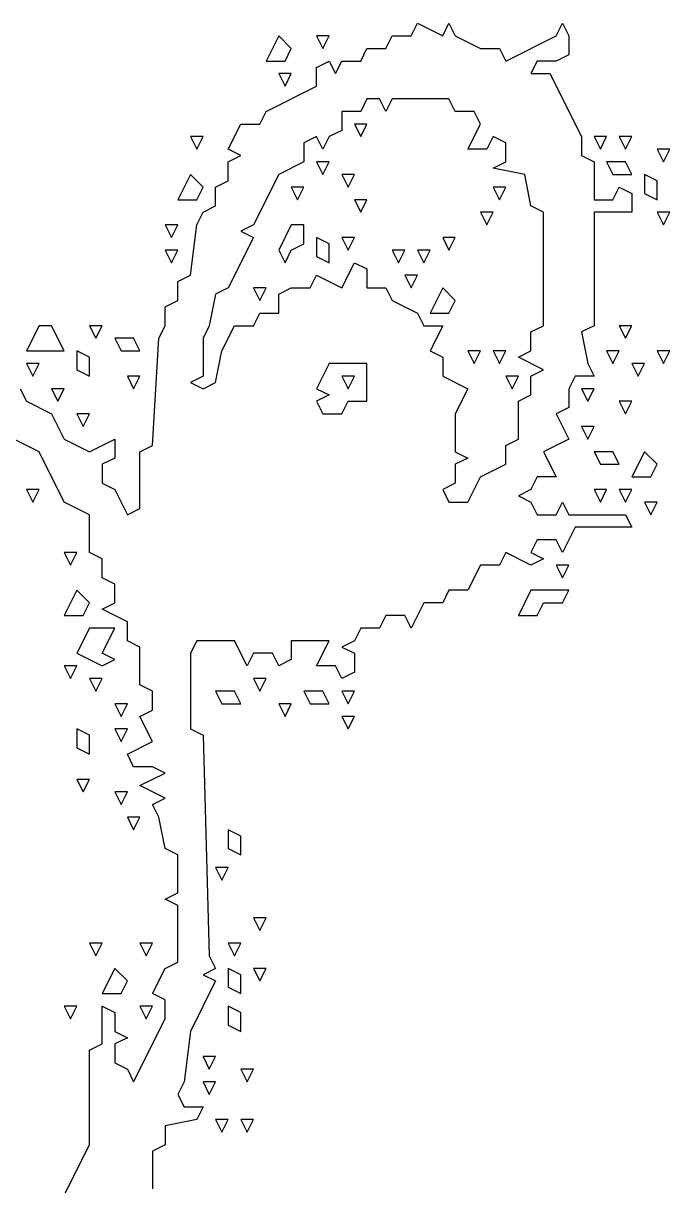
# Model space of a CAD drawing. Extents: x 2 to 124, y 0 to 170.
# Drawn here: x 70.71 to 78.96, y 104.92 to 119.77 of the extents above; entities that cross this region are included whole.
import ezdxf

# ---------------------------------------------------------------- set-up
doc = ezdxf.new("R2010")
doc.units = 0
doc.layers.add('Layer0', color=7, linetype='Continuous')

msp = doc.modelspace()

# ---------------------------------------------------------------- linework, layer by layer
at = {"layer": 'Layer0', "color": 5, "linetype": 'CONTINUOUS'}
for p, q in [((75.66288, 119.6117, 0.1), (75.74337, 119.7727, 0.1)), ((75.74337, 119.7727, 0.1), (76.06534, 119.6117, 0.1)), ((76.06534, 119.6117, 0.1), (76.14583, 119.7727, 0.1)), ((76.14583, 119.7727, 0.1), (76.22633, 119.6117, 0.1)), ((77.5142, 119.6117, 0.1), (77.5947, 119.7727, 0.1)), ((77.5947, 119.7727, 0.1), (77.67519, 119.6117, 0.1)), ((73.97254, 119.6117, 0.1), (73.81155, 119.2898, 0.1)), ((74.13352, 119.4508, 0.1), (73.97254, 119.6117, 0.1)), ((74.45549, 119.6117, 0.1), (74.53598, 119.4508, 0.1)), ((74.61648, 119.6117, 0.1), (74.45549, 119.6117, 0.1)), ((74.53598, 119.4508, 0.1), (74.61648, 119.6117, 0.1)), ((75.34091, 119.4508, 0.1), (75.4214, 119.6117, 0.1)), ((75.4214, 119.6117, 0.1), (75.66288, 119.6117, 0.1)), ((76.22633, 119.6117, 0.1), (76.5483, 119.4508, 0.1)), ((76.87027, 119.2898, 0.1), (77.5142, 119.6117, 0.1)), ((77.67519, 119.6117, 0.1), (77.67519, 119.3703, 0.1)), ((74.05303, 119.2898, 0.1), (74.13352, 119.4508, 0.1)), ((75.01894, 119.2898, 0.1), (75.09943, 119.4508, 0.1)), ((75.09943, 119.4508, 0.1), (75.34091, 119.4508, 0.1)), ((76.5483, 119.4508, 0.1), (76.78977, 119.4508, 0.1)), ((76.78977, 119.4508, 0.1), (76.87027, 119.2898, 0.1)), ((73.81155, 119.2898, 0.1), (74.05303, 119.2898, 0.1)), ((74.45549, 119.2093, 0.1), (74.61648, 119.2898, 0.1)), ((74.61648, 119.2898, 0.1), (74.69697, 119.1288, 0.1)), ((74.69697, 119.1288, 0.1), (74.77746, 119.2898, 0.1)), ((74.77746, 119.2898, 0.1), (75.01894, 119.2898, 0.1)), ((77.27273, 119.2898, 0.1), (77.19223, 119.1288, 0.1)), ((77.5142, 119.2898, 0.1), (77.27273, 119.2898, 0.1)), ((77.67519, 119.3703, 0.1), (77.5142, 119.2898, 0.1)), ((73.97254, 119.1288, 0.1), (74.05303, 118.9678, 0.1)), ((74.13352, 119.1288, 0.1), (73.97254, 119.1288, 0.1)), ((74.05303, 118.9678, 0.1), (74.13352, 119.1288, 0.1)), ((74.45549, 118.9678, 0.1), (74.45549, 119.2093, 0.1)), ((77.19223, 119.1288, 0.1), (77.43371, 119.1288, 0.1)), ((77.43371, 119.1288, 0.1), (77.83617, 118.3239, 0.1)), ((73.81155, 118.6458, 0.1), (74.45549, 118.9678, 0.1)), ((75.09943, 118.8068, 0.1), (75.01894, 118.6458, 0.1)), ((75.26042, 118.8068, 0.1), (75.09943, 118.8068, 0.1)), ((75.34091, 118.6458, 0.1), (75.26042, 118.8068, 0.1)), ((75.4214, 118.8068, 0.1), (75.34091, 118.6458, 0.1)), ((76.14583, 118.8068, 0.1), (75.4214, 118.8068, 0.1)), ((76.22633, 118.6458, 0.1), (76.14583, 118.8068, 0.1)), ((73.73106, 118.4848, 0.1), (73.81155, 118.6458, 0.1)), ((75.01894, 118.6458, 0.1), (74.77746, 118.6458, 0.1)), ((74.77746, 118.6458, 0.1), (74.77746, 118.4044, 0.1)), ((76.4678, 118.6458, 0.1), (76.22633, 118.6458, 0.1)), ((76.5483, 118.4848, 0.1), (76.4678, 118.6458, 0.1)), ((73.3286, 118.1629, 0.1), (73.48958, 118.4848, 0.1)), ((73.48958, 118.4848, 0.1), (73.73106, 118.4848, 0.1)), ((74.77746, 118.4044, 0.1), (74.61648, 118.3239, 0.1)), ((74.93845, 118.4848, 0.1), (75.01894, 118.3239, 0.1)), ((75.09943, 118.4848, 0.1), (74.93845, 118.4848, 0.1)), ((75.01894, 118.3239, 0.1), (75.09943, 118.4848, 0.1)), ((76.38731, 118.1629, 0.1), (76.5483, 118.4848, 0.1)), ((72.84564, 118.3239, 0.1), (72.92614, 118.1629, 0.1)), ((73.00663, 118.3239, 0.1), (72.84564, 118.3239, 0.1)), ((72.92614, 118.1629, 0.1), (73.00663, 118.3239, 0.1)), ((74.45549, 118.3239, 0.1), (74.29451, 118.2434, 0.1)), ((74.29451, 118.2434, 0.1), (74.29451, 118.0019, 0.1)), ((74.53598, 118.1629, 0.1), (74.45549, 118.3239, 0.1)), ((74.61648, 118.3239, 0.1), (74.53598, 118.1629, 0.1)), ((76.70928, 118.3239, 0.1), (76.62879, 118.1629, 0.1)), ((76.87027, 118.2434, 0.1), (76.70928, 118.3239, 0.1)), ((76.87027, 118.0019, 0.1), (76.87027, 118.2434, 0.1)), ((77.83617, 118.3239, 0.1), (77.83617, 118.0824, 0.1)), ((77.99716, 118.3239, 0.1), (78.07765, 118.1629, 0.1)), ((78.15814, 118.3239, 0.1), (77.99716, 118.3239, 0.1)), ((78.07765, 118.1629, 0.1), (78.15814, 118.3239, 0.1)), ((78.31913, 118.3239, 0.1), (78.39962, 118.1629, 0.1)), ((78.48011, 118.3239, 0.1), (78.31913, 118.3239, 0.1)), ((78.39962, 118.1629, 0.1), (78.48011, 118.3239, 0.1)), ((73.48958, 118.0824, 0.1), (73.3286, 118.1629, 0.1)), ((73.3286, 118.0019, 0.1), (73.48958, 118.0824, 0.1)), ((76.62879, 118.1629, 0.1), (76.38731, 118.1629, 0.1)), ((77.83617, 118.0824, 0.1), (77.99716, 118.0019, 0.1)), ((78.80208, 118.1629, 0.1), (78.88258, 118.0019, 0.1)), ((78.96307, 118.1629, 0.1), (78.80208, 118.1629, 0.1)), ((78.88258, 118.0019, 0.1), (78.96307, 118.1629, 0.1)), ((73.3286, 117.7604, 0.1), (73.3286, 118.0019, 0.1)), ((74.29451, 118.0019, 0.1), (73.97254, 117.8409, 0.1)), ((74.45549, 118.0019, 0.1), (74.53598, 117.8409, 0.1)), ((74.61648, 118.0019, 0.1), (74.45549, 118.0019, 0.1)), ((74.53598, 117.8409, 0.1), (74.61648, 118.0019, 0.1)), ((76.70928, 117.9214, 0.1), (76.87027, 118.0019, 0.1)), ((77.11174, 117.8409, 0.1), (76.70928, 117.9214, 0.1)), ((77.99716, 118.0019, 0.1), (77.99716, 117.5189, 0.1)), ((78.15814, 118.0019, 0.1), (78.23864, 117.8409, 0.1)), ((78.39962, 118.0019, 0.1), (78.15814, 118.0019, 0.1)), ((78.48011, 117.8409, 0.1), (78.39962, 118.0019, 0.1)), ((72.84564, 117.8409, 0.1), (72.68466, 117.5189, 0.1)), ((73.00663, 117.6799, 0.1), (72.84564, 117.8409, 0.1)), ((73.97254, 117.8409, 0.1), (73.65057, 117.197, 0.1)), ((74.77746, 117.8409, 0.1), (74.85795, 117.6799, 0.1)), ((74.93845, 117.8409, 0.1), (74.77746, 117.8409, 0.1)), ((74.85795, 117.6799, 0.1), (74.93845, 117.8409, 0.1)), ((77.19223, 117.4384, 0.1), (77.11174, 117.8409, 0.1)), ((78.23864, 117.8409, 0.1), (78.48011, 117.8409, 0.1)), ((78.6411, 117.8409, 0.1), (78.6411, 117.5994, 0.1)), ((78.80208, 117.7604, 0.1), (78.6411, 117.8409, 0.1)), ((72.92614, 117.5189, 0.1), (73.00663, 117.6799, 0.1)), ((73.16761, 117.6799, 0.1), (73.3286, 117.7604, 0.1)), ((73.16761, 117.4384, 0.1), (73.16761, 117.6799, 0.1)), ((74.13352, 117.6799, 0.1), (74.21402, 117.5189, 0.1)), ((74.29451, 117.6799, 0.1), (74.13352, 117.6799, 0.1)), ((74.21402, 117.5189, 0.1), (74.29451, 117.6799, 0.1)), ((76.70928, 117.6799, 0.1), (76.78977, 117.5189, 0.1)), ((76.87027, 117.6799, 0.1), (76.70928, 117.6799, 0.1)), ((76.78977, 117.5189, 0.1), (76.87027, 117.6799, 0.1)), ((78.23864, 117.5189, 0.1), (78.31913, 117.6799, 0.1)), ((78.31913, 117.6799, 0.1), (78.48011, 117.5994, 0.1)), ((78.80208, 117.5189, 0.1), (78.80208, 117.7604, 0.1)), ((72.68466, 117.5189, 0.1), (72.92614, 117.5189, 0.1)), ((74.93845, 117.5189, 0.1), (75.01894, 117.358, 0.1)), ((75.09943, 117.5189, 0.1), (74.93845, 117.5189, 0.1)), ((75.01894, 117.358, 0.1), (75.09943, 117.5189, 0.1)), ((77.99716, 117.5189, 0.1), (78.23864, 117.5189, 0.1)), ((78.48011, 117.5994, 0.1), (78.48011, 117.358, 0.1)), ((78.6411, 117.5994, 0.1), (78.80208, 117.5189, 0.1)), ((72.92614, 117.197, 0.1), (73.00663, 117.358, 0.1)), ((73.00663, 117.358, 0.1), (73.16761, 117.4384, 0.1)), ((76.5483, 117.358, 0.1), (76.62879, 117.197, 0.1)), ((76.70928, 117.358, 0.1), (76.5483, 117.358, 0.1)), ((76.62879, 117.197, 0.1), (76.70928, 117.358, 0.1)), ((77.35322, 117.358, 0.1), (77.19223, 117.4384, 0.1)), ((77.35322, 115.9091, 0.1), (77.35322, 117.358, 0.1)), ((78.48011, 117.358, 0.1), (77.99716, 117.358, 0.1)), ((77.99716, 117.358, 0.1), (77.99716, 115.9091, 0.1)), ((78.80208, 117.358, 0.1), (78.88258, 117.197, 0.1)), ((78.96307, 117.358, 0.1), (78.80208, 117.358, 0.1)), ((78.88258, 117.197, 0.1), (78.96307, 117.358, 0.1)), ((72.52367, 117.197, 0.1), (72.60417, 117.036, 0.1)), ((72.68466, 117.197, 0.1), (72.52367, 117.197, 0.1)), ((72.60417, 117.036, 0.1), (72.68466, 117.197, 0.1)), ((72.84564, 116.553, 0.1), (72.92614, 117.197, 0.1)), ((73.65057, 117.197, 0.1), (73.48958, 117.1165, 0.1)), ((74.13352, 117.197, 0.1), (73.97254, 116.875, 0.1)), ((74.29451, 117.197, 0.1), (74.13352, 117.197, 0.1)), ((74.29451, 116.9555, 0.1), (74.29451, 117.197, 0.1)), ((73.65057, 117.036, 0.1), (73.3286, 116.392, 0.1)), ((73.48958, 117.1165, 0.1), (73.65057, 117.036, 0.1)), ((74.45549, 117.036, 0.1), (74.45549, 116.7945, 0.1)), ((74.61648, 116.9555, 0.1), (74.45549, 117.036, 0.1)), ((74.77746, 117.036, 0.1), (74.85795, 116.875, 0.1)), ((74.93845, 117.036, 0.1), (74.77746, 117.036, 0.1)), ((74.85795, 116.875, 0.1), (74.93845, 117.036, 0.1)), ((76.06534, 117.036, 0.1), (76.14583, 116.875, 0.1)), ((76.22633, 117.036, 0.1), (76.06534, 117.036, 0.1)), ((76.14583, 116.875, 0.1), (76.22633, 117.036, 0.1)), ((74.13352, 116.875, 0.1), (74.29451, 116.9555, 0.1)), ((74.61648, 116.714, 0.1), (74.61648, 116.9555, 0.1)), ((72.52367, 116.875, 0.1), (72.60417, 116.714, 0.1)), ((72.68466, 116.875, 0.1), (72.52367, 116.875, 0.1)), ((72.60417, 116.714, 0.1), (72.68466, 116.875, 0.1)), ((73.97254, 116.875, 0.1), (74.05303, 116.714, 0.1)), ((74.05303, 116.714, 0.1), (74.13352, 116.875, 0.1)), ((74.45549, 116.7945, 0.1), (74.61648, 116.714, 0.1)), ((75.4214, 116.875, 0.1), (75.50189, 116.714, 0.1)), ((75.58239, 116.875, 0.1), (75.4214, 116.875, 0.1)), ((75.50189, 116.714, 0.1), (75.58239, 116.875, 0.1)), ((75.74337, 116.875, 0.1), (75.82386, 116.714, 0.1)), ((75.90436, 116.875, 0.1), (75.74337, 116.875, 0.1)), ((75.82386, 116.714, 0.1), (75.90436, 116.875, 0.1)), ((74.77746, 116.392, 0.1), (74.93845, 116.714, 0.1)), ((74.93845, 116.714, 0.1), (75.09943, 116.6335, 0.1)), ((75.09943, 116.6335, 0.1), (75.09943, 116.392, 0.1)), ((72.68466, 116.4725, 0.1), (72.84564, 116.553, 0.1)), ((72.68466, 116.2311, 0.1), (72.68466, 116.4725, 0.1)), ((74.375, 116.392, 0.1), (74.45549, 116.553, 0.1)), ((74.45549, 116.553, 0.1), (74.77746, 116.392, 0.1)), ((75.58239, 116.553, 0.1), (75.66288, 116.392, 0.1)), ((75.74337, 116.553, 0.1), (75.58239, 116.553, 0.1)), ((75.66288, 116.392, 0.1), (75.74337, 116.553, 0.1)), ((73.16761, 116.3116, 0.1), (73.08712, 115.9091, 0.1)), ((73.3286, 116.392, 0.1), (73.16761, 116.3116, 0.1)), ((73.65057, 116.392, 0.1), (73.73106, 116.2311, 0.1)), ((73.81155, 116.392, 0.1), (73.65057, 116.392, 0.1)), ((73.73106, 116.2311, 0.1), (73.81155, 116.392, 0.1)), ((73.97254, 116.3116, 0.1), (74.13352, 116.392, 0.1)), ((73.97254, 116.0701, 0.1), (73.97254, 116.3116, 0.1)), ((74.13352, 116.392, 0.1), (74.375, 116.392, 0.1)), ((75.09943, 116.392, 0.1), (75.34091, 116.392, 0.1)), ((75.34091, 116.392, 0.1), (75.4214, 116.2311, 0.1)), ((76.06534, 116.392, 0.1), (75.90436, 116.0701, 0.1)), ((76.22633, 116.2311, 0.1), (76.06534, 116.392, 0.1)), ((72.52367, 116.1506, 0.1), (72.68466, 116.2311, 0.1)), ((72.52367, 115.9091, 0.1), (72.52367, 116.1506, 0.1)), ((75.4214, 116.2311, 0.1), (75.74337, 116.0701, 0.1)), ((76.14583, 116.0701, 0.1), (76.22633, 116.2311, 0.1)), ((73.65057, 115.9091, 0.1), (73.73106, 116.0701, 0.1)), ((73.73106, 116.0701, 0.1), (73.97254, 116.0701, 0.1)), ((75.74337, 116.0701, 0.1), (75.82386, 115.9091, 0.1)), ((75.90436, 116.0701, 0.1), (76.14583, 116.0701, 0.1)), ((70.91383, 115.9091, 0.1), (70.75284, 115.5871, 0.1)), ((71.07481, 115.9091, 0.1), (70.91383, 115.9091, 0.1)), ((71.2358, 115.5871, 0.1), (71.07481, 115.9091, 0.1)), ((71.55777, 115.9091, 0.1), (71.63826, 115.7481, 0.1)), ((71.71875, 115.9091, 0.1), (71.55777, 115.9091, 0.1)), ((71.63826, 115.7481, 0.1), (71.71875, 115.9091, 0.1)), ((72.44318, 115.7481, 0.1), (72.52367, 115.9091, 0.1)), ((73.08712, 115.9091, 0.1), (73.00663, 115.7481, 0.1)), ((73.24811, 115.5871, 0.1), (73.40909, 115.9091, 0.1)), ((73.40909, 115.9091, 0.1), (73.65057, 115.9091, 0.1)), ((75.82386, 115.9091, 0.1), (76.06534, 115.9091, 0.1)), ((76.06534, 115.9091, 0.1), (75.90436, 115.5871, 0.1)), ((77.19223, 115.8286, 0.1), (77.35322, 115.9091, 0.1)), ((77.99716, 115.9091, 0.1), (77.83617, 115.8286, 0.1)), ((78.31913, 115.9091, 0.1), (78.39962, 115.7481, 0.1)), ((78.48011, 115.9091, 0.1), (78.31913, 115.9091, 0.1)), ((78.39962, 115.7481, 0.1), (78.48011, 115.9091, 0.1)), ((71.87973, 115.7481, 0.1), (71.96023, 115.5871, 0.1)), ((72.12121, 115.7481, 0.1), (71.87973, 115.7481, 0.1)), ((72.2017, 115.5871, 0.1), (72.12121, 115.7481, 0.1)), ((72.36269, 114.3797, 0.1), (72.44318, 115.7481, 0.1)), ((73.00663, 115.7481, 0.1), (73.00663, 115.2652, 0.1)), ((77.19223, 115.5871, 0.1), (77.19223, 115.8286, 0.1)), ((77.83617, 115.8286, 0.1), (77.91667, 115.4261, 0.1)), ((70.75284, 115.5871, 0.1), (71.2358, 115.5871, 0.1)), ((71.39678, 115.5871, 0.1), (71.39678, 115.3456, 0.1)), ((71.55777, 115.5066, 0.1), (71.39678, 115.5871, 0.1)), ((71.96023, 115.5871, 0.1), (72.2017, 115.5871, 0.1)), ((73.16761, 115.1847, 0.1), (73.24811, 115.5871, 0.1)), ((75.90436, 115.5871, 0.1), (76.06534, 115.5066, 0.1)), ((76.38731, 115.5871, 0.1), (76.4678, 115.4261, 0.1)), ((76.5483, 115.5871, 0.1), (76.38731, 115.5871, 0.1)), ((76.4678, 115.4261, 0.1), (76.5483, 115.5871, 0.1)), ((76.70928, 115.5871, 0.1), (76.78977, 115.4261, 0.1)), ((76.87027, 115.5871, 0.1), (76.70928, 115.5871, 0.1)), ((76.78977, 115.4261, 0.1), (76.87027, 115.5871, 0.1)), ((77.03125, 115.5066, 0.1), (77.19223, 115.5871, 0.1)), ((78.15814, 115.5871, 0.1), (78.23864, 115.4261, 0.1)), ((78.31913, 115.5871, 0.1), (78.15814, 115.5871, 0.1)), ((78.23864, 115.4261, 0.1), (78.31913, 115.5871, 0.1)), ((78.80208, 115.5871, 0.1), (78.88258, 115.4261, 0.1)), ((78.96307, 115.5871, 0.1), (78.80208, 115.5871, 0.1)), ((78.88258, 115.4261, 0.1), (78.96307, 115.5871, 0.1)), ((70.75284, 115.4261, 0.1), (70.83333, 115.2652, 0.1)), ((70.91383, 115.4261, 0.1), (70.75284, 115.4261, 0.1)), ((70.83333, 115.2652, 0.1), (70.91383, 115.4261, 0.1)), ((71.55777, 115.2652, 0.1), (71.55777, 115.5066, 0.1)), ((74.61648, 115.4261, 0.1), (74.45549, 115.1042, 0.1)), ((75.09943, 115.4261, 0.1), (74.61648, 115.4261, 0.1)), ((75.09943, 114.9432, 0.1), (75.09943, 115.4261, 0.1)), ((76.06534, 115.5066, 0.1), (76.06534, 115.2652, 0.1)), ((77.35322, 115.3456, 0.1), (77.03125, 115.5066, 0.1)), ((77.91667, 115.4261, 0.1), (77.99716, 115.2652, 0.1)), ((78.48011, 115.4261, 0.1), (78.56061, 115.2652, 0.1)), ((78.6411, 115.4261, 0.1), (78.48011, 115.4261, 0.1)), ((78.56061, 115.2652, 0.1), (78.6411, 115.4261, 0.1)), ((71.39678, 115.3456, 0.1), (71.55777, 115.2652, 0.1)), ((72.04072, 115.2652, 0.1), (72.12121, 115.1042, 0.1)), ((72.2017, 115.2652, 0.1), (72.04072, 115.2652, 0.1)), ((72.12121, 115.1042, 0.1), (72.2017, 115.2652, 0.1)), ((73.00663, 115.2652, 0.1), (72.84564, 115.1847, 0.1)), ((74.77746, 115.2652, 0.1), (74.85795, 115.1042, 0.1)), ((74.93845, 115.2652, 0.1), (74.77746, 115.2652, 0.1)), ((74.85795, 115.1042, 0.1), (74.93845, 115.2652, 0.1)), ((76.06534, 115.2652, 0.1), (76.38731, 115.1042, 0.1)), ((76.87027, 115.2652, 0.1), (76.95076, 115.1042, 0.1)), ((77.03125, 115.2652, 0.1), (76.87027, 115.2652, 0.1)), ((76.95076, 115.1042, 0.1), (77.03125, 115.2652, 0.1)), ((77.19223, 115.2652, 0.1), (77.35322, 115.3456, 0.1)), ((77.19223, 115.0237, 0.1), (77.19223, 115.2652, 0.1)), ((77.75568, 115.2652, 0.1), (77.67519, 115.1042, 0.1)), ((77.99716, 115.2652, 0.1), (77.75568, 115.2652, 0.1)), ((70.67235, 115.1042, 0.1), (70.75284, 114.9432, 0.1)), ((71.07481, 115.1042, 0.1), (71.1553, 114.9432, 0.1)), ((71.2358, 115.1042, 0.1), (71.07481, 115.1042, 0.1)), ((71.1553, 114.9432, 0.1), (71.2358, 115.1042, 0.1)), ((72.84564, 115.1847, 0.1), (73.00663, 115.1042, 0.1)), ((73.00663, 115.1042, 0.1), (73.16761, 115.1847, 0.1)), ((74.45549, 115.1042, 0.1), (74.61648, 115.0237, 0.1)), ((76.38731, 115.1042, 0.1), (76.22633, 114.7822, 0.1)), ((77.67519, 115.1042, 0.1), (77.67519, 114.8627, 0.1)), ((77.83617, 115.1042, 0.1), (77.91667, 114.9432, 0.1)), ((77.99716, 115.1042, 0.1), (77.83617, 115.1042, 0.1)), ((77.91667, 114.9432, 0.1), (77.99716, 115.1042, 0.1)), ((74.61648, 115.0237, 0.1), (74.45549, 114.9432, 0.1)), ((77.03125, 114.9432, 0.1), (77.19223, 115.0237, 0.1)), ((70.75284, 114.9432, 0.1), (71.07481, 114.7822, 0.1)), ((74.45549, 114.9432, 0.1), (74.53598, 114.7822, 0.1)), ((74.77746, 114.7822, 0.1), (74.85795, 114.9432, 0.1)), ((74.85795, 114.9432, 0.1), (75.09943, 114.9432, 0.1)), ((77.03125, 114.4602, 0.1), (77.03125, 114.9432, 0.1)), ((77.67519, 114.8627, 0.1), (77.5142, 114.7822, 0.1)), ((78.31913, 114.9432, 0.1), (78.39962, 114.7822, 0.1)), ((78.48011, 114.9432, 0.1), (78.31913, 114.9432, 0.1)), ((78.39962, 114.7822, 0.1), (78.48011, 114.9432, 0.1)), ((71.07481, 114.7822, 0.1), (71.2358, 114.4602, 0.1)), ((71.39678, 114.7822, 0.1), (71.47727, 114.6212, 0.1)), ((71.55777, 114.7822, 0.1), (71.39678, 114.7822, 0.1)), ((71.47727, 114.6212, 0.1), (71.55777, 114.7822, 0.1)), ((74.53598, 114.7822, 0.1), (74.77746, 114.7822, 0.1)), ((76.22633, 114.7822, 0.1), (76.22633, 114.2992, 0.1)), ((77.5142, 114.7822, 0.1), (77.67519, 114.4602, 0.1)), ((77.83617, 114.6212, 0.1), (77.91667, 114.4602, 0.1)), ((77.99716, 114.6212, 0.1), (77.83617, 114.6212, 0.1)), ((77.91667, 114.4602, 0.1), (77.99716, 114.6212, 0.1)), ((70.91383, 114.2992, 0.1), (70.59186, 114.4602, 0.1)), ((71.2358, 114.4602, 0.1), (71.55777, 114.2992, 0.1)), ((71.55777, 114.2992, 0.1), (71.87973, 114.4602, 0.1)), ((71.87973, 114.4602, 0.1), (71.87973, 114.2188, 0.1)), ((72.2017, 114.2992, 0.1), (72.36269, 114.3797, 0.1)), ((76.87027, 114.3797, 0.1), (77.03125, 114.4602, 0.1)), ((76.87027, 114.1383, 0.1), (76.87027, 114.3797, 0.1)), ((77.67519, 114.4602, 0.1), (77.35322, 114.2992, 0.1)), ((71.2358, 113.6553, 0.1), (70.91383, 114.2992, 0.1)), ((71.87973, 114.2188, 0.1), (71.71875, 114.1383, 0.1)), ((72.2017, 113.5748, 0.1), (72.2017, 114.2992, 0.1)), ((76.22633, 114.2992, 0.1), (76.38731, 114.2188, 0.1)), ((76.38731, 114.2188, 0.1), (76.22633, 114.1383, 0.1)), ((77.35322, 114.2992, 0.1), (77.5142, 113.9773, 0.1)), ((77.99716, 114.2992, 0.1), (78.07765, 114.1383, 0.1)), ((78.23864, 114.2992, 0.1), (77.99716, 114.2992, 0.1)), ((78.31913, 114.1383, 0.1), (78.23864, 114.2992, 0.1)), ((78.6411, 114.2992, 0.1), (78.48011, 113.9773, 0.1)), ((78.80208, 114.1383, 0.1), (78.6411, 114.2992, 0.1)), ((71.71875, 114.1383, 0.1), (71.71875, 113.8968, 0.1)), ((76.22633, 114.1383, 0.1), (76.22633, 113.8968, 0.1)), ((76.5483, 113.9773, 0.1), (76.87027, 114.1383, 0.1)), ((78.07765, 114.1383, 0.1), (78.31913, 114.1383, 0.1)), ((78.72159, 113.9773, 0.1), (78.80208, 114.1383, 0.1)), ((76.38731, 113.6553, 0.1), (76.5483, 113.9773, 0.1)), ((77.27273, 113.9773, 0.1), (77.19223, 113.8163, 0.1)), ((77.5142, 113.9773, 0.1), (77.27273, 113.9773, 0.1)), ((78.48011, 113.9773, 0.1), (78.72159, 113.9773, 0.1)), ((70.75284, 113.8163, 0.1), (70.83333, 113.6553, 0.1)), ((70.91383, 113.8163, 0.1), (70.75284, 113.8163, 0.1)), ((70.83333, 113.6553, 0.1), (70.91383, 113.8163, 0.1)), ((71.71875, 113.8968, 0.1), (71.87973, 113.8163, 0.1)), ((71.87973, 113.8163, 0.1), (72.04072, 113.4943, 0.1)), ((76.22633, 113.8968, 0.1), (76.06534, 113.8163, 0.1)), ((76.06534, 113.8163, 0.1), (76.14583, 113.6553, 0.1)), ((77.19223, 113.8163, 0.1), (77.03125, 113.7358, 0.1)), ((77.99716, 113.8163, 0.1), (78.07765, 113.6553, 0.1)), ((78.15814, 113.8163, 0.1), (77.99716, 113.8163, 0.1)), ((78.07765, 113.6553, 0.1), (78.15814, 113.8163, 0.1)), ((78.31913, 113.8163, 0.1), (78.39962, 113.6553, 0.1)), ((78.48011, 113.8163, 0.1), (78.31913, 113.8163, 0.1)), ((78.39962, 113.6553, 0.1), (78.48011, 113.8163, 0.1)), ((71.55777, 113.4943, 0.1), (71.2358, 113.6553, 0.1)), ((76.14583, 113.6553, 0.1), (76.38731, 113.6553, 0.1)), ((77.03125, 113.7358, 0.1), (77.19223, 113.6553, 0.1)), ((77.19223, 113.6553, 0.1), (77.27273, 113.4943, 0.1)), ((77.5142, 113.4943, 0.1), (77.5947, 113.6553, 0.1)), ((77.5947, 113.6553, 0.1), (77.67519, 113.4943, 0.1)), ((78.6411, 113.6553, 0.1), (78.72159, 113.4943, 0.1)), ((78.80208, 113.6553, 0.1), (78.6411, 113.6553, 0.1)), ((78.72159, 113.4943, 0.1), (78.80208, 113.6553, 0.1)), ((71.55777, 113.0114, 0.1), (71.55777, 113.4943, 0.1)), ((72.04072, 113.4943, 0.1), (72.2017, 113.5748, 0.1)), ((77.27273, 113.4943, 0.1), (77.5142, 113.4943, 0.1)), ((77.67519, 113.4943, 0.1), (78.39962, 113.4943, 0.1)), ((78.39962, 113.4943, 0.1), (78.48011, 113.3333, 0.1)), ((77.75568, 113.3333, 0.1), (77.5947, 113.0114, 0.1)), ((78.48011, 113.3333, 0.1), (77.75568, 113.3333, 0.1)), ((77.27273, 113.1723, 0.1), (77.19223, 113.0114, 0.1)), ((77.5142, 113.1723, 0.1), (77.27273, 113.1723, 0.1)), ((77.5947, 113.0114, 0.1), (77.5142, 113.1723, 0.1)), ((71.2358, 113.0114, 0.1), (71.31629, 112.8504, 0.1)), ((71.39678, 113.0114, 0.1), (71.2358, 113.0114, 0.1)), ((71.31629, 112.8504, 0.1), (71.39678, 113.0114, 0.1)), ((71.71875, 112.9309, 0.1), (71.55777, 113.0114, 0.1)), ((71.71875, 112.6894, 0.1), (71.71875, 112.9309, 0.1)), ((76.87027, 113.0114, 0.1), (76.78977, 112.8504, 0.1)), ((77.19223, 112.8504, 0.1), (76.87027, 113.0114, 0.1)), ((77.19223, 113.0114, 0.1), (77.35322, 112.9309, 0.1)), ((77.35322, 112.9309, 0.1), (77.19223, 112.8504, 0.1)), ((76.5483, 112.8504, 0.1), (76.38731, 112.5284, 0.1)), ((76.78977, 112.8504, 0.1), (76.5483, 112.8504, 0.1)), ((77.5142, 112.8504, 0.1), (77.5947, 112.6894, 0.1)), ((77.67519, 112.8504, 0.1), (77.5142, 112.8504, 0.1)), ((77.5947, 112.6894, 0.1), (77.67519, 112.8504, 0.1)), ((71.87973, 112.6089, 0.1), (71.71875, 112.6894, 0.1)), ((71.87973, 112.3674, 0.1), (71.87973, 112.6089, 0.1)), ((71.39678, 112.5284, 0.1), (71.2358, 112.2064, 0.1)), ((71.55777, 112.3674, 0.1), (71.39678, 112.5284, 0.1)), ((76.14583, 112.5284, 0.1), (76.06534, 112.3674, 0.1)), ((76.38731, 112.5284, 0.1), (76.14583, 112.5284, 0.1)), ((77.19223, 112.5284, 0.1), (77.03125, 112.2064, 0.1)), ((77.67519, 112.5284, 0.1), (77.19223, 112.5284, 0.1)), ((77.5947, 112.3674, 0.1), (77.67519, 112.5284, 0.1)), ((71.47727, 112.2064, 0.1), (71.55777, 112.3674, 0.1)), ((71.71875, 112.2869, 0.1), (71.87973, 112.3674, 0.1)), ((72.04072, 112.1259, 0.1), (71.71875, 112.2869, 0.1)), ((75.82386, 112.3674, 0.1), (75.66288, 112.0455, 0.1)), ((76.06534, 112.3674, 0.1), (75.82386, 112.3674, 0.1)), ((77.27273, 112.2064, 0.1), (77.35322, 112.3674, 0.1)), ((77.35322, 112.3674, 0.1), (77.5947, 112.3674, 0.1)), ((71.2358, 112.2064, 0.1), (71.47727, 112.2064, 0.1)), ((72.04072, 111.8845, 0.1), (72.04072, 112.1259, 0.1)), ((75.34091, 112.2064, 0.1), (75.26042, 112.0455, 0.1)), ((75.58239, 112.2064, 0.1), (75.34091, 112.2064, 0.1)), ((75.66288, 112.0455, 0.1), (75.58239, 112.2064, 0.1)), ((77.03125, 112.2064, 0.1), (77.27273, 112.2064, 0.1)), ((71.55777, 112.0455, 0.1), (71.39678, 111.7235, 0.1)), ((71.87973, 112.0455, 0.1), (71.55777, 112.0455, 0.1)), ((71.71875, 111.7235, 0.1), (71.87973, 112.0455, 0.1)), ((75.01894, 112.0455, 0.1), (74.93845, 111.8845, 0.1)), ((75.26042, 112.0455, 0.1), (75.01894, 112.0455, 0.1)), ((72.2017, 111.804, 0.1), (72.04072, 111.8845, 0.1)), ((72.92614, 111.8845, 0.1), (72.84564, 111.7235, 0.1)), ((73.40909, 111.8845, 0.1), (72.92614, 111.8845, 0.1)), ((73.57008, 111.5625, 0.1), (73.40909, 111.8845, 0.1)), ((74.61648, 111.8845, 0.1), (74.13352, 111.8845, 0.1)), ((74.13352, 111.8845, 0.1), (74.13352, 111.643, 0.1)), ((74.45549, 111.5625, 0.1), (74.61648, 111.8845, 0.1)), ((74.93845, 111.8845, 0.1), (74.77746, 111.804, 0.1)), ((71.39678, 111.7235, 0.1), (71.71875, 111.5625, 0.1)), ((71.87973, 111.643, 0.1), (71.71875, 111.7235, 0.1)), ((72.2017, 111.321, 0.1), (72.2017, 111.804, 0.1)), ((72.84564, 111.7235, 0.1), (72.84564, 110.7576, 0.1)), ((73.65057, 111.7235, 0.1), (73.57008, 111.5625, 0.1)), ((73.89205, 111.7235, 0.1), (73.65057, 111.7235, 0.1)), ((73.97254, 111.5625, 0.1), (73.89205, 111.7235, 0.1)), ((74.77746, 111.804, 0.1), (74.93845, 111.7235, 0.1)), ((74.93845, 111.7235, 0.1), (74.93845, 111.482, 0.1)), ((71.2358, 111.5625, 0.1), (71.31629, 111.4015, 0.1)), ((71.39678, 111.5625, 0.1), (71.2358, 111.5625, 0.1)), ((71.31629, 111.4015, 0.1), (71.39678, 111.5625, 0.1)), ((71.71875, 111.5625, 0.1), (71.87973, 111.643, 0.1)), ((74.13352, 111.643, 0.1), (73.97254, 111.5625, 0.1)), ((74.69697, 111.5625, 0.1), (74.45549, 111.5625, 0.1)), ((74.77746, 111.4015, 0.1), (74.69697, 111.5625, 0.1)), ((71.55777, 111.4015, 0.1), (71.63826, 111.2405, 0.1)), ((71.71875, 111.4015, 0.1), (71.55777, 111.4015, 0.1)), ((71.63826, 111.2405, 0.1), (71.71875, 111.4015, 0.1)), ((73.65057, 111.4015, 0.1), (73.73106, 111.2405, 0.1)), ((73.81155, 111.4015, 0.1), (73.65057, 111.4015, 0.1)), ((73.73106, 111.2405, 0.1), (73.81155, 111.4015, 0.1)), ((74.93845, 111.482, 0.1), (74.77746, 111.4015, 0.1)), ((72.36269, 111.2405, 0.1), (72.2017, 111.321, 0.1)), ((72.36269, 110.9991, 0.1), (72.36269, 111.2405, 0.1)), ((73.16761, 111.2405, 0.1), (73.24811, 111.0795, 0.1)), ((73.40909, 111.2405, 0.1), (73.16761, 111.2405, 0.1)), ((73.48958, 111.0795, 0.1), (73.40909, 111.2405, 0.1)), ((74.29451, 111.2405, 0.1), (74.375, 111.0795, 0.1)), ((74.53598, 111.2405, 0.1), (74.29451, 111.2405, 0.1)), ((74.61648, 111.0795, 0.1), (74.53598, 111.2405, 0.1)), ((74.77746, 111.2405, 0.1), (74.85795, 111.0795, 0.1)), ((74.93845, 111.2405, 0.1), (74.77746, 111.2405, 0.1)), ((74.85795, 111.0795, 0.1), (74.93845, 111.2405, 0.1)), ((71.87973, 111.0795, 0.1), (71.96023, 110.9186, 0.1)), ((72.04072, 111.0795, 0.1), (71.87973, 111.0795, 0.1)), ((71.96023, 110.9186, 0.1), (72.04072, 111.0795, 0.1)), ((72.2017, 110.9186, 0.1), (72.36269, 110.9991, 0.1)), ((73.24811, 111.0795, 0.1), (73.48958, 111.0795, 0.1)), ((73.97254, 111.0795, 0.1), (74.05303, 110.9186, 0.1)), ((74.13352, 111.0795, 0.1), (73.97254, 111.0795, 0.1)), ((74.05303, 110.9186, 0.1), (74.13352, 111.0795, 0.1)), ((74.375, 111.0795, 0.1), (74.61648, 111.0795, 0.1)), ((72.36269, 110.5966, 0.1), (72.2017, 110.9186, 0.1)), ((74.77746, 110.9186, 0.1), (74.85795, 110.7576, 0.1)), ((74.93845, 110.9186, 0.1), (74.77746, 110.9186, 0.1)), ((74.85795, 110.7576, 0.1), (74.93845, 110.9186, 0.1)), ((71.39678, 110.7576, 0.1), (71.39678, 110.5161, 0.1)), ((71.55777, 110.6771, 0.1), (71.39678, 110.7576, 0.1)), ((71.55777, 110.4356, 0.1), (71.55777, 110.6771, 0.1)), ((71.87973, 110.7576, 0.1), (71.96023, 110.5966, 0.1)), ((72.04072, 110.7576, 0.1), (71.87973, 110.7576, 0.1)), ((71.96023, 110.5966, 0.1), (72.04072, 110.7576, 0.1)), ((72.84564, 110.7576, 0.1), (73.00663, 110.6771, 0.1)), ((73.00663, 110.6771, 0.1), (73.08712, 107.8598, 0.1)), ((71.39678, 110.5161, 0.1), (71.55777, 110.4356, 0.1)), ((72.04072, 110.4356, 0.1), (72.36269, 110.5966, 0.1)), ((72.12121, 110.2746, 0.1), (72.04072, 110.4356, 0.1)), ((72.36269, 110.2746, 0.1), (72.12121, 110.2746, 0.1)), ((72.2017, 110.0331, 0.1), (72.52367, 110.1941, 0.1)), ((72.52367, 110.1941, 0.1), (72.36269, 110.2746, 0.1)), ((71.39678, 110.1136, 0.1), (71.47727, 109.9527, 0.1)), ((71.55777, 110.1136, 0.1), (71.39678, 110.1136, 0.1)), ((71.47727, 109.9527, 0.1), (71.55777, 110.1136, 0.1)), ((71.87973, 109.9527, 0.1), (71.96023, 109.7917, 0.1)), ((72.04072, 109.9527, 0.1), (71.87973, 109.9527, 0.1)), ((71.96023, 109.7917, 0.1), (72.04072, 109.9527, 0.1)), ((72.52367, 109.8722, 0.1), (72.2017, 110.0331, 0.1)), ((72.36269, 109.7917, 0.1), (72.52367, 109.8722, 0.1)), ((72.44318, 109.6307, 0.1), (72.36269, 109.7917, 0.1)), ((72.04072, 109.6307, 0.1), (72.12121, 109.4697, 0.1)), ((72.2017, 109.6307, 0.1), (72.04072, 109.6307, 0.1)), ((72.12121, 109.4697, 0.1), (72.2017, 109.6307, 0.1)), ((72.52367, 109.2282, 0.1), (72.44318, 109.6307, 0.1)), ((73.3286, 109.4697, 0.1), (73.3286, 109.2282, 0.1)), ((73.48958, 109.3892, 0.1), (73.3286, 109.4697, 0.1)), ((73.48958, 109.1477, 0.1), (73.48958, 109.3892, 0.1)), ((72.68466, 109.1477, 0.1), (72.52367, 109.2282, 0.1)), ((73.3286, 109.2282, 0.1), (73.48958, 109.1477, 0.1)), ((72.68466, 108.6648, 0.1), (72.68466, 109.1477, 0.1)), ((73.16761, 108.9867, 0.1), (73.24811, 108.8258, 0.1)), ((73.3286, 108.9867, 0.1), (73.16761, 108.9867, 0.1)), ((73.24811, 108.8258, 0.1), (73.3286, 108.9867, 0.1)), ((72.52367, 108.5843, 0.1), (72.68466, 108.6648, 0.1)), ((72.68466, 108.5038, 0.1), (72.52367, 108.5843, 0.1)), ((72.68466, 107.7794, 0.1), (72.68466, 108.5038, 0.1)), ((73.65057, 108.3428, 0.1), (73.73106, 108.1818, 0.1)), ((73.81155, 108.3428, 0.1), (73.65057, 108.3428, 0.1)), ((73.73106, 108.1818, 0.1), (73.81155, 108.3428, 0.1)), ((71.55777, 108.0208, 0.1), (71.63826, 107.8598, 0.1)), ((71.71875, 108.0208, 0.1), (71.55777, 108.0208, 0.1)), ((71.63826, 107.8598, 0.1), (71.71875, 108.0208, 0.1)), ((72.2017, 108.0208, 0.1), (72.2822, 107.8598, 0.1)), ((72.36269, 108.0208, 0.1), (72.2017, 108.0208, 0.1)), ((72.2822, 107.8598, 0.1), (72.36269, 108.0208, 0.1)), ((73.3286, 108.0208, 0.1), (73.40909, 107.8598, 0.1)), ((73.48958, 108.0208, 0.1), (73.3286, 108.0208, 0.1)), ((73.40909, 107.8598, 0.1), (73.48958, 108.0208, 0.1)), ((73.08712, 107.8598, 0.1), (73.16761, 107.6989, 0.1)), ((71.87973, 107.6989, 0.1), (71.71875, 107.3769, 0.1)), ((72.04072, 107.5379, 0.1), (71.87973, 107.6989, 0.1)), ((72.36269, 107.3769, 0.1), (72.52367, 107.6989, 0.1)), ((72.52367, 107.6989, 0.1), (72.68466, 107.7794, 0.1)), ((73.16761, 107.6989, 0.1), (73.00663, 107.6184, 0.1)), ((73.3286, 107.6989, 0.1), (73.3286, 107.4574, 0.1)), ((73.48958, 107.6184, 0.1), (73.3286, 107.6989, 0.1)), ((73.65057, 107.6989, 0.1), (73.73106, 107.5379, 0.1)), ((73.81155, 107.6989, 0.1), (73.65057, 107.6989, 0.1)), ((73.73106, 107.5379, 0.1), (73.81155, 107.6989, 0.1)), ((71.96023, 107.3769, 0.1), (72.04072, 107.5379, 0.1)), ((73.16761, 107.5379, 0.1), (72.84564, 106.8939, 0.1)), ((73.00663, 107.6184, 0.1), (73.16761, 107.5379, 0.1)), ((73.48958, 107.3769, 0.1), (73.48958, 107.6184, 0.1)), ((71.71875, 107.3769, 0.1), (71.96023, 107.3769, 0.1)), ((72.52367, 107.2964, 0.1), (72.36269, 107.3769, 0.1)), ((73.3286, 107.4574, 0.1), (73.48958, 107.3769, 0.1)), ((72.52367, 107.0549, 0.1), (72.52367, 107.2964, 0.1)), ((71.2358, 107.2159, 0.1), (71.31629, 107.0549, 0.1)), ((71.39678, 107.2159, 0.1), (71.2358, 107.2159, 0.1)), ((71.31629, 107.0549, 0.1), (71.39678, 107.2159, 0.1)), ((71.71875, 106.733, 0.1), (71.71875, 107.2159, 0.1)), ((71.71875, 107.2159, 0.1), (71.87973, 107.1354, 0.1)), ((71.87973, 107.1354, 0.1), (71.87973, 106.8939, 0.1)), ((72.2017, 107.2159, 0.1), (72.2822, 107.0549, 0.1)), ((72.36269, 107.2159, 0.1), (72.2017, 107.2159, 0.1)), ((72.2822, 107.0549, 0.1), (72.36269, 107.2159, 0.1)), ((73.3286, 107.2159, 0.1), (73.3286, 106.9744, 0.1)), ((73.48958, 107.1354, 0.1), (73.3286, 107.2159, 0.1)), ((73.48958, 106.8939, 0.1), (73.48958, 107.1354, 0.1)), ((72.12121, 106.25, 0.1), (72.52367, 107.0549, 0.1)), ((73.3286, 106.9744, 0.1), (73.48958, 106.8939, 0.1)), ((71.87973, 106.8939, 0.1), (72.04072, 106.8134, 0.1)), ((72.04072, 106.8134, 0.1), (71.87973, 106.733, 0.1)), ((72.84564, 106.8939, 0.1), (72.76515, 106.25, 0.1)), ((71.55777, 106.6525, 0.1), (71.71875, 106.733, 0.1)), ((71.55777, 105.4451, 0.1), (71.55777, 106.6525, 0.1)), ((71.87973, 106.733, 0.1), (71.87973, 106.4915, 0.1)), ((71.87973, 106.4915, 0.1), (72.04072, 106.411, 0.1)), ((73.00663, 106.572, 0.1), (73.08712, 106.411, 0.1)), ((73.16761, 106.572, 0.1), (73.00663, 106.572, 0.1)), ((73.08712, 106.411, 0.1), (73.16761, 106.572, 0.1)), ((72.04072, 106.411, 0.1), (72.12121, 106.25, 0.1)), ((73.48958, 106.411, 0.1), (73.57008, 106.25, 0.1)), ((73.65057, 106.411, 0.1), (73.48958, 106.411, 0.1)), ((73.57008, 106.25, 0.1), (73.65057, 106.411, 0.1)), ((72.76515, 106.25, 0.1), (72.68466, 106.089, 0.1)), ((73.00663, 106.25, 0.1), (73.08712, 106.089, 0.1)), ((73.16761, 106.25, 0.1), (73.00663, 106.25, 0.1)), ((73.08712, 106.089, 0.1), (73.16761, 106.25, 0.1)), ((72.68466, 106.089, 0.1), (72.76515, 105.928, 0.1)), ((72.76515, 105.928, 0.1), (73.00663, 105.928, 0.1)), ((73.00663, 105.928, 0.1), (72.92614, 105.767, 0.1)), ((72.92614, 105.767, 0.1), (72.52367, 105.6866, 0.1)), ((73.16761, 105.767, 0.1), (73.24811, 105.6061, 0.1)), ((73.3286, 105.767, 0.1), (73.16761, 105.767, 0.1)), ((73.24811, 105.6061, 0.1), (73.3286, 105.767, 0.1)), ((73.48958, 105.767, 0.1), (73.57008, 105.6061, 0.1)), ((73.65057, 105.767, 0.1), (73.48958, 105.767, 0.1)), ((73.57008, 105.6061, 0.1), (73.65057, 105.767, 0.1)), ((72.52367, 105.6866, 0.1), (72.52367, 105.4451, 0.1)), ((71.2358, 104.8011, 0.1), (71.55777, 105.4451, 0.1)), ((72.52367, 105.4451, 0.1), (72.36269, 105.3646, 0.1)), ((72.36269, 105.3646, 0.1), (72.36269, 104.8816, 0.1))]:
    msp.add_line(p, q, dxfattribs=at)

doc.saveas('drawing.dxf')
